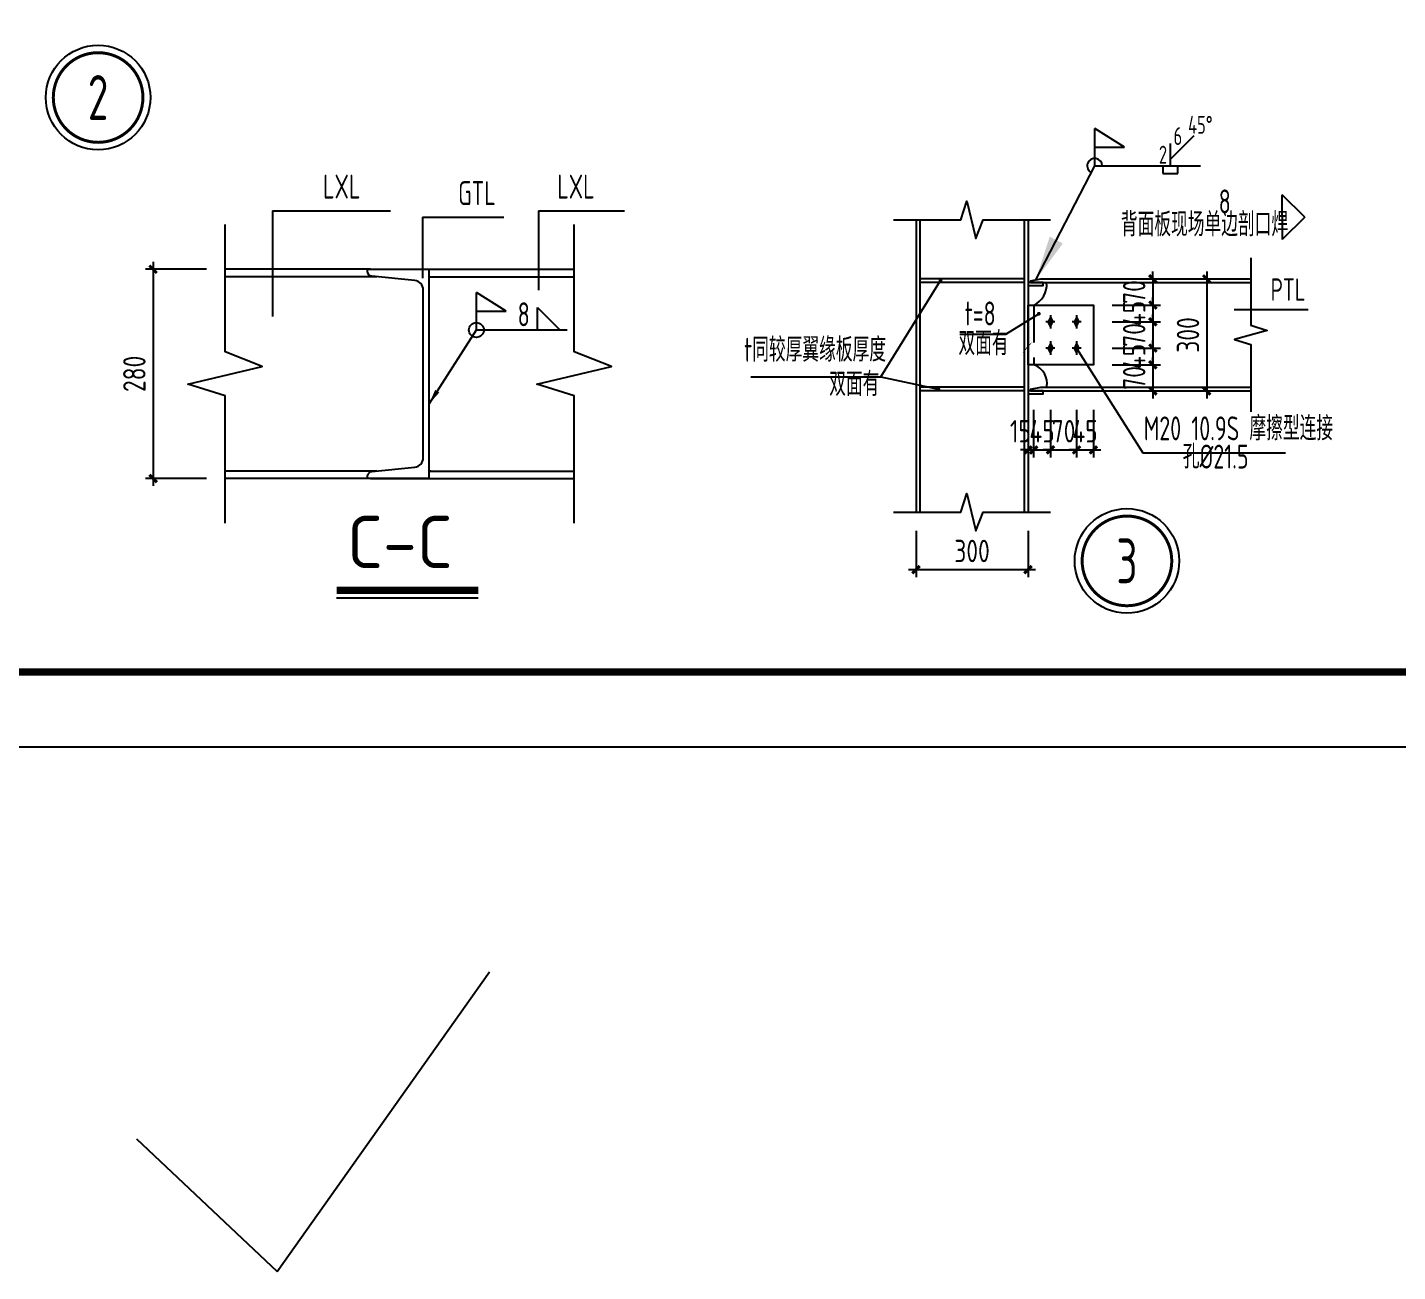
# Model space of a CAD drawing. Extents: x 180850 to 1399066, y 48356 to 327880.
# Drawn here: x 564590 to 573762, y 109975 to 118300 of the extents above; entities that cross this region are included whole.
import ezdxf
from ezdxf.enums import TextEntityAlignment as Align

# ---------------------------------------------------------------- set-up
doc = ezdxf.new("R2010")
doc.units = 0
doc.header["$LTSCALE"] = 1000
doc.linetypes.add('DASH', pattern=[0.35, 0.25, -0.1])
for name, color, linetype in [('AXIS', 3, 'Continuous'), ('BOLT', 251, 'Continuous'), ('GL', 150, 'Continuous'), ('GZ', 50, 'Continuous'), ('NUM', 7, 'Continuous'), ('PUB_TITLE', 4, 'Continuous'), ('PZ', 202, 'Continuous'), ('STPM_RBEAM_NUM', 7, 'Continuous'), ('TEXT', 7, 'Continuous'), ('THIN', 7, 'Continuous'), ('WELD', 7, 'Continuous'), ('YCX', 90, 'Continuous'), ('型钢', 6, 'Continuous'), ('引出线', 3, 'Continuous')]:
    doc.layers.add(name, color=color, linetype=linetype)
doc.styles.get("Standard").update_dxf_attribs({"font": 'gbenor.shx', "bigfont": 'gbcbig.shx'})
doc.styles.add('TSSD_Dimension', font='Tssdeng.shx', dxfattribs={"width": 0.8, "bigfont": 'hztxt.shx'})
doc.styles.add('TSSD_Label', font='tssdeng.shx', dxfattribs={"width": 0.7, "bigfont": 'hztxt.shx'})
doc.styles.add('TSSD_Norm', font='tssdeng.shx', dxfattribs={"bigfont": 'hztxt.shx'})
doc.styles.add('TSSD_Num', font='Tssdeng.shx', dxfattribs={"width": 0.7, "bigfont": 'hztxt.shx'})
doc.dimstyles.new('TSSD_10_50', dxfattribs={"dimtxt": 150, "dimasz": 50, "dimexe": 50, "dimexo": 125, "dimgap": 50, "dimtad": 1, "dimdec": 0, "dimlfac": 0.2, "dimzin": 0, "dimdsep": 46, "dimtxsty": 'TSSD_Dimension', "dimblk": 'ARCHTICK', "dimcen": 0, "dimdle": 50, "dimclrt": 7, "dimadec": 0, "dimazin": 0, "dimtfac": 1, "dimtdec": 0, "dimtix": 1, "dimtmove": 2, "dimatfit": 3, "dimfxl": 1, "dimtolj": 1, "dimtzin": 0, "dimarcsym": 0})
doc.dimstyles.new('TSSD_20_50', dxfattribs={"dimtxt": 150, "dimasz": 50, "dimexe": 50, "dimexo": 125, "dimgap": 50, "dimtad": 1, "dimdec": 0, "dimlfac": 0.4, "dimzin": 0, "dimdsep": 46, "dimtxsty": 'TSSD_Dimension', "dimblk": 'ARCHTICK', "dimblk1": 'ARCHTICK', "dimblk2": 'ARCHTICK', "dimcen": 0, "dimdle": 50, "dimclrt": 7, "dimadec": 0, "dimazin": 0, "dimtfac": 1, "dimtdec": 0, "dimtix": 1, "dimtmove": 2, "dimatfit": 3, "dimfxl": 1, "dimtolj": 1, "dimtzin": 0, "dimarcsym": 0})
doc.dimstyles.new('TSSD_LEADER_STYLE_100.0', dxfattribs={"dimtxt": 300, "dimasz": 100, "dimexe": 100, "dimexo": 250, "dimgap": 0.09, "dimtad": 0, "dimtih": 1, "dimtoh": 1, "dimdec": 4, "dimzin": 0, "dimdsep": 46, "dimtxsty": 'Standard', "dimcen": 0.09, "dimdle": 100, "dimclrt": 7, "dimadec": 0, "dimazin": 0, "dimtfac": 1, "dimtdec": 4, "dimtofl": 0, "dimtmove": 0, "dimatfit": 3, "dimfxl": 1, "dimtolj": 1, "dimtzin": 0, "dimarcsym": 0})
doc.dimstyles.new('TSSD_LEADER_STYLE_300.0', dxfattribs={"dimtxt": 0.18, "dimasz": 300, "dimexe": 0.18, "dimexo": 0.0625, "dimgap": 0.09, "dimtad": 0, "dimtih": 1, "dimtoh": 1, "dimdec": 4, "dimzin": 0, "dimdsep": 46, "dimtxsty": 'Standard', "dimcen": 0.09, "dimadec": 0, "dimazin": 0, "dimtfac": 1, "dimtdec": 4, "dimtofl": 0, "dimtmove": 0, "dimatfit": 3, "dimfxl": 1, "dimtolj": 1, "dimtzin": 0, "dimarcsym": 0})

# ---------------------------------------------------------------- blocks, each defined once
blk = doc.blocks.new('ts_idx2')
at = {"color": 0, "linetype": 'ByBlock', "lineweight": -2, "const_width": 0.0333}
blk.add_lwpolyline([(-0.5, 0, 1), (0.5, 0, 1)], format="xyb", close=True, dxfattribs=at)
at = {"color": 0, "linetype": 'ByBlock', "lineweight": -2}
blk.add_circle((0, 0), 0.583, dxfattribs=at)
at = {"color": 0, "linetype": 'ByBlock', "lineweight": -2, "style": 'TSSD_Num', "width": 0.7}
blk.add_attdef('A', text='', height=0.5, dxfattribs=at).set_placement((0, 0), align=Align.MIDDLE_CENTER)
blk = doc.blocks.new('_WELD001')
at = {"linetype": 'ByBlock'}
h = blk.add_hatch(color=0, dxfattribs=at)
h.paths.add_polyline_path([(0.8, 0.5), (0, 1), (0, 0.5)], flags=16)
edge = h.paths.add_edge_path()
edge.add_line((0.8, 0.5), (0, 1))
edge.add_line((0, 0.5), (0.8, 0.5))
edge.add_line((0, 0), (0, 1))
at = {"color": 0, "linetype": 'ByBlock'}
for p, q in [((0, 0), (0, 1)), ((0.8, 0.5), (0, 1)), ((0, 0.5), (0.8, 0.5))]:
    blk.add_line(p, q, dxfattribs=at)
blk = doc.blocks.new('_WELD003')
at = {"color": 0, "linetype": 'ByBlock'}
blk.add_circle((0, 0), 0.5, dxfattribs=at)
blk = doc.blocks.new('_WELD004')
at = {"color": 0, "linetype": 'ByBlock'}
for p, q in [((0, 1), (1, 0)), ((0, 0), (0, 1))]:
    blk.add_line(p, q, dxfattribs=at)
blk = doc.blocks.new('_ArchTick')
at = {"color": 0, "linetype": 'ByBlock', "const_width": 0.4}
blk.add_lwpolyline([(-0.5, -0.5), (0.5, 0.5)], dxfattribs=at)
blk = doc.blocks.new('*D1224')
at = {"layer": 'AXIS', "color": 0, "lineweight": -2, "transparency": 16777216}
for p, q in [((565787.6, 116681.9), (565380.8, 116681.9)), ((565430.8, 116731.9), (565430.8, 115231.9)), ((565787.6, 115281.9), (565380.8, 115281.9))]:
    blk.add_line(p, q, dxfattribs=at)
at = {"layer": 'Defpoints', "color": 0, "transparency": 16777216}
for p in [(565912.6, 116681.9), (565430.8, 115281.9), (565912.6, 115281.9)]:
    blk.add_point(p, dxfattribs=at)
at = {"layer": 'AXIS', "color": 0, "lineweight": -2, "transparency": 16777216, "xscale": 50, "yscale": 50, "zscale": 50}
for p, rotation in [((565430.8, 116681.9), 90), ((565430.8, 115281.9), 270)]:
    blk.add_blockref('_ArchTick', p, dxfattribs=dict(at, rotation=rotation))
at = {"layer": 'AXIS', "color": 7, "transparency": 16777216, "insert": (565305.8, 115981.9), "char_height": 150, "attachment_point": 5, "rotation": 90, "style": 'TSSD_Dimension'}
blk.add_mtext('\\A1;280', dxfattribs=at)
blk = doc.blocks.new('_WELD002')
at = {"color": 0, "linetype": 'ByBlock'}
for p, q in [((0.5, 1), (0, 1)), ((0.5, 0), (0.5, 1)), ((0, 0), (0.5, 0))]:
    blk.add_line(p, q, dxfattribs=at)
blk = doc.blocks.new('_WELD008')
at = {"color": 0, "linetype": 'ByBlock'}
for p, q in [((0, 0.3), (1.061, 1.361)), ((0, 0), (0, 1))]:
    blk.add_line(p, q, dxfattribs=at)
for tag, p in [('C', (1.286, 1.416)), ('B', (0.288, 0.856)), ('A', (-0.303, -0.009))]:
    blk.add_attdef(tag, text='', height=0.8, dxfattribs=at).set_placement(p, align=Align.CENTER)
blk = doc.blocks.new('*D1248')
at = {"layer": 'AXIS', "color": 0, "lineweight": -2, "transparency": 16777216}
for p, q in [((571825.7, 116617.4), (572533.9, 116617.4)), ((572483.9, 116667.4), (572483.9, 115817.4)), ((571825.7, 115867.4), (572533.9, 115867.4))]:
    blk.add_line(p, q, dxfattribs=at)
at = {"layer": 'Defpoints', "color": 0, "transparency": 16777216}
for p in [(571700.7, 116617.4), (571700.7, 115867.4), (572483.9, 115867.4)]:
    blk.add_point(p, dxfattribs=at)
at = {"layer": 'AXIS', "color": 0, "lineweight": -2, "transparency": 16777216, "xscale": 50, "yscale": 50, "zscale": 50}
for p, rotation in [((572483.9, 116617.4), 90), ((572483.9, 115867.4), 270)]:
    blk.add_blockref('_ArchTick', p, dxfattribs=dict(at, rotation=rotation))
at = {"layer": 'AXIS', "color": 7, "transparency": 16777216, "insert": (572358.9, 116242.4), "char_height": 150, "attachment_point": 5, "rotation": 90, "style": 'TSSD_Dimension'}
blk.add_mtext('\\A1;300', dxfattribs=at)
blk = doc.blocks.new('*D1249')
at = {"layer": 'AXIS', "color": 0, "lineweight": -2, "transparency": 16777216}
for p, q in [((571825.7, 116617.4), (572173.7, 116617.4)), ((572123.7, 116617.4), (572123.7, 116667.4)), ((572123.7, 116617.4), (572123.7, 116442.4)), ((571850.7, 116442.4), (572173.7, 116442.4)), ((572123.7, 116442.4), (572123.7, 116392.4))]:
    blk.add_line(p, q, dxfattribs=at)
at = {"layer": 'Defpoints', "color": 0, "transparency": 16777216}
for p in [(571700.7, 116617.4), (571725.7, 116442.4), (572123.7, 116442.4)]:
    blk.add_point(p, dxfattribs=at)
at = {"layer": 'AXIS', "color": 0, "lineweight": -2, "transparency": 16777216, "xscale": 50, "yscale": 50, "zscale": 50}
for p, rotation in [((572123.7, 116617.4), 270), ((572123.7, 116442.4), 90)]:
    blk.add_blockref('_ArchTick', p, dxfattribs=dict(at, rotation=rotation))
at = {"layer": 'AXIS', "color": 7, "transparency": 16777216, "insert": (571998.7, 116529.9), "char_height": 150, "attachment_point": 5, "rotation": 90, "style": 'TSSD_Dimension'}
blk.add_mtext('\\A1;70', dxfattribs=at)
blk = doc.blocks.new('*D1250')
at = {"layer": 'AXIS', "color": 0, "lineweight": -2, "transparency": 16777216}
for p, q in [((571850.7, 116042.4), (572173.7, 116042.4)), ((572123.7, 116042.4), (572123.7, 116092.4)), ((572123.7, 116042.4), (572123.7, 115867.4)), ((571825.7, 115867.4), (572173.7, 115867.4)), ((572123.7, 115867.4), (572123.7, 115817.4))]:
    blk.add_line(p, q, dxfattribs=at)
at = {"layer": 'Defpoints', "color": 0, "transparency": 16777216}
for p in [(571725.7, 116042.4), (571700.7, 115867.4), (572123.7, 115867.4)]:
    blk.add_point(p, dxfattribs=at)
at = {"layer": 'AXIS', "color": 0, "lineweight": -2, "transparency": 16777216, "xscale": 50, "yscale": 50, "zscale": 50}
for p, rotation in [((572123.7, 116042.4), 270), ((572123.7, 115867.4), 90)]:
    blk.add_blockref('_ArchTick', p, dxfattribs=dict(at, rotation=rotation))
at = {"layer": 'AXIS', "color": 7, "transparency": 16777216, "insert": (571998.7, 115954.9), "char_height": 150, "attachment_point": 5, "rotation": 90, "style": 'TSSD_Dimension'}
blk.add_mtext('\\A1;70', dxfattribs=at)
blk = doc.blocks.new('*D1251')
at = {"layer": 'AXIS', "color": 0, "lineweight": -2, "transparency": 16777216}
for p, q in [((572123.7, 116442.4), (572123.7, 116492.4)), ((571850.7, 116442.4), (572173.7, 116442.4)), ((572123.7, 116442.4), (572123.7, 116329.9)), ((571850.7, 116329.9), (572173.7, 116329.9)), ((572123.7, 116329.9), (572123.7, 116279.9))]:
    blk.add_line(p, q, dxfattribs=at)
at = {"layer": 'Defpoints', "color": 0, "transparency": 16777216}
for p in [(571725.7, 116442.4), (571725.7, 116329.9), (572123.7, 116329.9)]:
    blk.add_point(p, dxfattribs=at)
at = {"layer": 'AXIS', "color": 0, "lineweight": -2, "transparency": 16777216, "xscale": 50, "yscale": 50, "zscale": 50}
for p, rotation in [((572123.7, 116442.4), 270), ((572123.7, 116329.9), 90)]:
    blk.add_blockref('_ArchTick', p, dxfattribs=dict(at, rotation=rotation))
at = {"layer": 'AXIS', "color": 7, "transparency": 16777216, "insert": (571998.7, 116386.1), "char_height": 150, "attachment_point": 5, "rotation": 90, "style": 'TSSD_Dimension'}
blk.add_mtext('\\A1;45', dxfattribs=at)
blk = doc.blocks.new('*D1252')
at = {"layer": 'AXIS', "color": 0, "lineweight": -2, "transparency": 16777216}
for p, q in [((571850.7, 116154.9), (572173.7, 116154.9)), ((572123.7, 116154.9), (572123.7, 116204.9)), ((572123.7, 116154.9), (572123.7, 116042.4)), ((571850.7, 116042.4), (572173.7, 116042.4)), ((572123.7, 116042.4), (572123.7, 115992.4))]:
    blk.add_line(p, q, dxfattribs=at)
at = {"layer": 'Defpoints', "color": 0, "transparency": 16777216}
for p in [(571725.7, 116154.9), (571725.7, 116042.4), (572123.7, 116042.4)]:
    blk.add_point(p, dxfattribs=at)
at = {"layer": 'AXIS', "color": 0, "lineweight": -2, "transparency": 16777216, "xscale": 50, "yscale": 50, "zscale": 50}
for p, rotation in [((572123.7, 116154.9), 270), ((572123.7, 116042.4), 90)]:
    blk.add_blockref('_ArchTick', p, dxfattribs=dict(at, rotation=rotation))
at = {"layer": 'AXIS', "color": 7, "transparency": 16777216, "insert": (571998.7, 116098.6), "char_height": 150, "attachment_point": 5, "rotation": 90, "style": 'TSSD_Dimension'}
blk.add_mtext('\\A1;45', dxfattribs=at)
blk = doc.blocks.new('*D1253')
at = {"layer": 'AXIS', "color": 0, "lineweight": -2, "transparency": 16777216}
for p, q in [((571850.7, 116329.9), (572173.7, 116329.9)), ((572123.7, 116329.9), (572123.7, 116379.9)), ((572123.7, 116329.9), (572123.7, 116154.9)), ((571850.7, 116154.9), (572173.7, 116154.9)), ((572123.7, 116154.9), (572123.7, 116104.9))]:
    blk.add_line(p, q, dxfattribs=at)
at = {"layer": 'Defpoints', "color": 0, "transparency": 16777216}
for p in [(571725.7, 116329.9), (571725.7, 116154.9), (572123.7, 116154.9)]:
    blk.add_point(p, dxfattribs=at)
at = {"layer": 'AXIS', "color": 0, "lineweight": -2, "transparency": 16777216, "xscale": 50, "yscale": 50, "zscale": 50}
for p, rotation in [((572123.7, 116329.9), 270), ((572123.7, 116154.9), 90)]:
    blk.add_blockref('_ArchTick', p, dxfattribs=dict(at, rotation=rotation))
at = {"layer": 'AXIS', "color": 7, "transparency": 16777216, "insert": (571998.7, 116242.4), "char_height": 150, "attachment_point": 5, "rotation": 90, "style": 'TSSD_Dimension'}
blk.add_mtext('\\A1;70', dxfattribs=at)
blk = doc.blocks.new('*D1254')
at = {"layer": 'AXIS', "color": 0, "lineweight": -2, "transparency": 16777216}
for p, q in [((571288.2, 115742.4), (571288.2, 115423)), ((571325.7, 115742.4), (571325.7, 115423)), ((571288.2, 115473), (571238.2, 115473)), ((571288.2, 115473), (571325.7, 115473)), ((571325.7, 115473), (571375.7, 115473))]:
    blk.add_line(p, q, dxfattribs=at)
at = {"layer": 'Defpoints', "color": 0, "transparency": 16777216}
for p in [(571288.2, 115867.4), (571325.7, 115867.4), (571325.7, 115473)]:
    blk.add_point(p, dxfattribs=at)
at = {"layer": 'AXIS', "color": 0, "lineweight": -2, "transparency": 16777216, "xscale": 50, "yscale": 50, "zscale": 50}
blk.add_blockref('_ArchTick', (571288.2, 115473), dxfattribs=at)
at = {"layer": 'AXIS', "color": 0, "lineweight": -2, "transparency": 16777216, "xscale": 50, "yscale": 50, "zscale": 50, "rotation": 180}
blk.add_blockref('_ArchTick', (571325.7, 115473), dxfattribs=at)
at = {"layer": 'AXIS', "color": 7, "transparency": 16777216, "insert": (571236.7, 115598), "char_height": 150, "attachment_point": 5, "style": 'TSSD_Dimension'}
blk.add_mtext('\\A1;15', dxfattribs=at)
blk = doc.blocks.new('*D1255')
at = {"layer": 'AXIS', "color": 0, "lineweight": -2, "transparency": 16777216}
for p, q in [((571325.7, 115742.4), (571325.7, 115423)), ((571438.2, 115742.4), (571438.2, 115423)), ((571325.7, 115473), (571275.7, 115473)), ((571325.7, 115473), (571438.2, 115473)), ((571438.2, 115473), (571488.2, 115473))]:
    blk.add_line(p, q, dxfattribs=at)
at = {"layer": 'Defpoints', "color": 0, "transparency": 16777216}
for p in [(571325.7, 115867.4), (571438.2, 115867.4), (571438.2, 115473)]:
    blk.add_point(p, dxfattribs=at)
at = {"layer": 'AXIS', "color": 0, "lineweight": -2, "transparency": 16777216, "xscale": 50, "yscale": 50, "zscale": 50}
blk.add_blockref('_ArchTick', (571325.7, 115473), dxfattribs=at)
at = {"layer": 'AXIS', "color": 0, "lineweight": -2, "transparency": 16777216, "xscale": 50, "yscale": 50, "zscale": 50, "rotation": 180}
blk.add_blockref('_ArchTick', (571438.2, 115473), dxfattribs=at)
at = {"layer": 'AXIS', "color": 7, "transparency": 16777216, "insert": (571382, 115598), "char_height": 150, "attachment_point": 5, "style": 'TSSD_Dimension'}
blk.add_mtext('\\A1;45', dxfattribs=at)
blk = doc.blocks.new('*D1256')
at = {"layer": 'AXIS', "color": 0, "lineweight": -2, "transparency": 16777216}
for p, q in [((571613.2, 115742.4), (571613.2, 115423)), ((571725.7, 115742.4), (571725.7, 115423)), ((571613.2, 115473), (571563.2, 115473)), ((571613.2, 115473), (571725.7, 115473)), ((571725.7, 115473), (571775.7, 115473))]:
    blk.add_line(p, q, dxfattribs=at)
at = {"layer": 'Defpoints', "color": 0, "transparency": 16777216}
for p in [(571613.2, 115867.4), (571725.7, 115867.4), (571725.7, 115473)]:
    blk.add_point(p, dxfattribs=at)
at = {"layer": 'AXIS', "color": 0, "lineweight": -2, "transparency": 16777216, "xscale": 50, "yscale": 50, "zscale": 50}
blk.add_blockref('_ArchTick', (571613.2, 115473), dxfattribs=at)
at = {"layer": 'AXIS', "color": 0, "lineweight": -2, "transparency": 16777216, "xscale": 50, "yscale": 50, "zscale": 50, "rotation": 180}
blk.add_blockref('_ArchTick', (571725.7, 115473), dxfattribs=at)
at = {"layer": 'AXIS', "color": 7, "transparency": 16777216, "insert": (571669.5, 115598), "char_height": 150, "attachment_point": 5, "style": 'TSSD_Dimension'}
blk.add_mtext('\\A1;45', dxfattribs=at)
blk = doc.blocks.new('*D1257')
at = {"layer": 'AXIS', "color": 0, "lineweight": -2, "transparency": 16777216}
for p, q in [((571438.2, 115742.4), (571438.2, 115423)), ((571613.2, 115742.4), (571613.2, 115423)), ((571438.2, 115473), (571388.2, 115473)), ((571438.2, 115473), (571613.2, 115473)), ((571613.2, 115473), (571663.2, 115473))]:
    blk.add_line(p, q, dxfattribs=at)
at = {"layer": 'Defpoints', "color": 0, "transparency": 16777216}
for p in [(571438.2, 115867.4), (571613.2, 115867.4), (571613.2, 115473)]:
    blk.add_point(p, dxfattribs=at)
at = {"layer": 'AXIS', "color": 0, "lineweight": -2, "transparency": 16777216, "xscale": 50, "yscale": 50, "zscale": 50}
blk.add_blockref('_ArchTick', (571438.2, 115473), dxfattribs=at)
at = {"layer": 'AXIS', "color": 0, "lineweight": -2, "transparency": 16777216, "xscale": 50, "yscale": 50, "zscale": 50, "rotation": 180}
blk.add_blockref('_ArchTick', (571613.2, 115473), dxfattribs=at)
at = {"layer": 'AXIS', "color": 7, "transparency": 16777216, "insert": (571525.7, 115598), "char_height": 150, "attachment_point": 5, "style": 'TSSD_Dimension'}
blk.add_mtext('\\A1;70', dxfattribs=at)
blk = doc.blocks.new('*D1258')
at = {"layer": 'AXIS', "color": 0, "lineweight": -2, "transparency": 16777216}
for p, q in [((570538.2, 114932.3), (570538.2, 114621.8)), ((571288.2, 114932.3), (571288.2, 114621.8)), ((570488.2, 114671.8), (571338.2, 114671.8))]:
    blk.add_line(p, q, dxfattribs=at)
at = {"layer": 'Defpoints', "color": 0, "transparency": 16777216}
for p in [(570538.2, 115057.3), (571288.2, 115057.3), (571288.2, 114671.8)]:
    blk.add_point(p, dxfattribs=at)
at = {"layer": 'AXIS', "color": 0, "lineweight": -2, "transparency": 16777216, "xscale": 50, "yscale": 50, "zscale": 50, "rotation": 180}
blk.add_blockref('_ArchTick', (570538.2, 114671.8), dxfattribs=at)
at = {"layer": 'AXIS', "color": 0, "lineweight": -2, "transparency": 16777216, "xscale": 50, "yscale": 50, "zscale": 50}
blk.add_blockref('_ArchTick', (571288.2, 114671.8), dxfattribs=at)
at = {"layer": 'AXIS', "color": 7, "transparency": 16777216, "insert": (570913.2, 114796.8), "char_height": 150, "attachment_point": 5, "style": 'TSSD_Dimension'}
blk.add_mtext('\\A1;300', dxfattribs=at)

msp = doc.modelspace()

# ---------------------------------------------------------------- hatches: boundary and pattern name
at = {"layer": 'BOLT'}
for points in [[(571438.23, 116359.86), (571453.23, 116329.86), (571438.23, 116299.86), (571423.23, 116329.86)], [(571613.23, 116359.86), (571628.23, 116329.86), (571613.23, 116299.86), (571598.23, 116329.86)], [(571438.23, 116184.86), (571453.23, 116154.86), (571438.23, 116124.86), (571423.23, 116154.86)], [(571613.23, 116184.86), (571628.23, 116154.86), (571613.23, 116124.86), (571598.23, 116154.86)]]:
    msp.add_hatch(color=256, dxfattribs=at).paths.add_polyline_path(points)

# ---------------------------------------------------------------- linework, layer by layer
for p, q in [((566261, 109975), (567683.5, 111981)), ((565319.5, 110864), (566261, 109975))]:
    msp.add_line(p, q)
for p, q in [((571468.23, 116329.86), (571408.23, 116329.86)), ((571438.23, 116359.86), (571423.23, 116329.86)), ((571438.23, 116299.86), (571423.23, 116329.86)), ((571438.23, 116374.86), (571438.23, 116284.86)), ((571438.23, 116359.86), (571453.23, 116329.86)), ((571438.23, 116299.86), (571453.23, 116329.86)), ((571643.23, 116329.86), (571583.23, 116329.86)), ((571613.23, 116359.86), (571598.23, 116329.86)), ((571613.23, 116299.86), (571598.23, 116329.86)), ((571613.23, 116374.86), (571613.23, 116284.86)), ((571613.23, 116359.86), (571628.23, 116329.86)), ((571613.23, 116299.86), (571628.23, 116329.86)), ((571468.23, 116154.86), (571408.23, 116154.86)), ((571438.23, 116184.86), (571423.23, 116154.86)), ((571438.23, 116124.86), (571423.23, 116154.86)), ((571438.23, 116199.86), (571438.23, 116109.86)), ((571438.23, 116184.86), (571453.23, 116154.86)), ((571438.23, 116124.86), (571453.23, 116154.86)), ((571643.23, 116154.86), (571583.23, 116154.86)), ((571613.23, 116184.86), (571598.23, 116154.86)), ((571613.23, 116124.86), (571598.23, 116154.86)), ((571613.23, 116199.86), (571613.23, 116109.86)), ((571613.23, 116184.86), (571628.23, 116154.86)), ((571613.23, 116124.86), (571628.23, 116154.86))]:
    msp.add_line(p, q, dxfattribs=at)
at = {"layer": 'GL'}
for p, q in [((566886.54, 116681.94), (565912.62, 116681.94)), ((567276.54, 116681.94), (568250.46, 116681.94)), ((566927.79, 116631.94), (565912.62, 116631.94)), ((567276.54, 116631.94), (568250.46, 116631.94)), ((571304.9, 116603.52), (571373.61, 116617.36)), ((571304.9, 116603.52), (571304.9, 116592.36)), ((571304.9, 116592.36), (572779.59, 116592.36)), ((571373.61, 116617.36), (572779.59, 116617.36)), ((571304.9, 115878.52), (571373.61, 115892.36)), ((571304.9, 115878.52), (571304.9, 115867.36)), ((571304.9, 115867.36), (572779.59, 115867.36)), ((571373.61, 115892.36), (572779.59, 115892.36)), ((566927.79, 115331.94), (565912.62, 115331.94)), ((567276.54, 115331.94), (568250.46, 115331.94)), ((567276.54, 115281.94), (565912.62, 115281.94)), ((566886.54, 115281.94), (568250.46, 115281.94))]:
    msp.add_line(p, q, dxfattribs=at)
at = {"layer": 'GL', "linetype": 'DASH'}
msp.add_line((571325.73, 116442.36), (571325.73, 116042.36), dxfattribs=at)
at = {"layer": 'GL'}
for points in [[(565912.62, 114981.94), (565912.62, 115281.94), (565912.62, 115833.94), (565662.62, 115913.94), (566161.99, 116032.26), (565912.62, 116129.94), (565912.62, 116681.94), (565912.62, 116981.94)], [(568250.46, 114981.94), (568250.46, 115281.94), (568250.46, 115833.94), (568000.46, 115913.94), (568499.84, 116032.26), (568250.46, 116129.94), (568250.46, 116681.94), (568250.46, 116981.94)], [(572779.59, 116757.36), (572779.59, 116307.36), (572889.59, 116272.36), (572669.59, 116212.36), (572779.59, 116177.36), (572779.59, 115727.36)]]:
    msp.add_lwpolyline(points, dxfattribs=at)
for points in [[(571288.23, 116592.36), (571288.23, 116572.36), (571388.23, 116572.36), (571388.23, 116592.36)], [(571288.23, 115867.36), (571288.23, 115847.36), (571388.23, 115847.36), (571388.23, 115867.36)]]:
    msp.add_lwpolyline(points, close=True, dxfattribs=at)
for centre, radius, start, end in [((571266.88, 116576.29), 146.29, 293.722129, 6.305252), ((571286.55, 115919.78), 128.69, 347.698271, 72.274347)]:
    msp.add_arc(centre, radius, start, end, dxfattribs=at)
at = {"layer": 'GZ'}
for p, q in [((570538.23, 117012.34), (570538.23, 115057.3)), ((570563.23, 117012.34), (570563.23, 115057.3)), ((571263.23, 117012.34), (571263.23, 115057.3)), ((571288.23, 117012.34), (571288.23, 115057.3)), ((571263.23, 116617.36), (570563.23, 116617.36)), ((571263.23, 116592.36), (570563.23, 116592.36)), ((571263.23, 115892.36), (570563.23, 115892.36)), ((571263.23, 115867.36), (570563.23, 115867.36))]:
    msp.add_line(p, q, dxfattribs=at)
for points in [[(570388.23, 117012.34), (570538.23, 117012.34), (570839.23, 117012.34), (570879.23, 117137.34), (570938.39, 116887.66), (570987.23, 117012.34), (571288.23, 117012.34), (571438.23, 117012.34)], [(570388.23, 115057.3), (570538.23, 115057.3), (570839.23, 115057.3), (570879.23, 115182.3), (570938.39, 114932.61), (570987.23, 115057.3), (571288.23, 115057.3), (571438.23, 115057.3)]]:
    msp.add_lwpolyline(points, dxfattribs=at)
at = {"layer": 'NUM', "const_width": 50}
msp.add_lwpolyline([(566659.61, 114533.95), (567607.3, 114533.95)], dxfattribs=at)
at = {"layer": 'PUB_TITLE'}
msp.add_lwpolyline([(552677.75, 113487.35), (582377.75, 113487.35), (582377.75, 134487.35), (552677.75, 134487.35)], close=True, dxfattribs=at)
at = {"layer": 'PUB_TITLE', "const_width": 50}
msp.add_lwpolyline([(553927.75, 113987.35), (581877.75, 113987.35), (581877.75, 133987.35), (553927.75, 133987.35)], close=True, dxfattribs=at)
at = {"layer": 'PZ'}
msp.add_lwpolyline([(571288.23, 116442.36), (571725.73, 116442.36), (571725.73, 116042.36), (571288.23, 116042.36)], close=True, dxfattribs=at)
at = {"layer": 'TEXT'}
for p, q in [((573140.15, 117030.78), (572990.15, 117180.78)), ((572990.15, 117030.78), (572990.15, 117180.78)), ((573140.15, 117030.78), (572990.15, 116880.78)), ((572990.15, 117030.78), (572990.15, 116880.78))]:
    msp.add_line(p, q, dxfattribs=at)
at = {"layer": 'THIN'}
msp.add_lwpolyline([(571287.07, 116172.5, 0, 50, 0), (571396.11, 116286.55, 0, 0, 0), (572039.42, 117030.78, 0, 0, 0), (573190.15, 117030.78, 0, 0, 0)], format="xyseb", dxfattribs=at)
msp.add_lwpolyline([(566659.61, 114483.95), (567607.3, 114483.95)], dxfattribs=at)
at = {"layer": 'WELD'}
for p, q in [((571734.16, 117373.37), (572441.43, 117373.37)), ((567595.21, 116275.51), (568203.32, 116275.51))]:
    msp.add_line(p, q, dxfattribs=at)
msp.add_arc((571734.16, 117373.37), 50, 0, 243.380567, dxfattribs=at)
at = {"layer": 'YCX'}
for p, q in [((570303.34, 115962.14), (570702.27, 116606.22)), ((572668.8, 116412.97), (573163.96, 116412.97)), ((571138.46, 116246.67), (571360.28, 116384.37)), ((570830.37, 116246.67), (571138.46, 116246.67)), ((571613.23, 116154.86), (572056.45, 115453.48)), ((569433.12, 115962.14), (570303.34, 115962.14)), ((570303.34, 115962.14), (570687.65, 115879.08)), ((572056.45, 115453.48), (573011.77, 115453.48))]:
    msp.add_line(p, q, dxfattribs=at)
at = {"layer": 'YCX', "const_width": 12.5}
for points in [[(570696.02, 116606.22, 1), (570708.52, 116606.22, 1)], [(571354.03, 116384.37, 1), (571366.53, 116384.37, 1)], [(570681.4, 115879.08, 1), (570693.9, 115879.08, 1)]]:
    msp.add_lwpolyline(points, format="xyb", close=True, dxfattribs=at)
at = {"layer": '型钢'}
msp.add_line((567289.33, 115331.94), (567276.54, 115331.94), dxfattribs=at)
msp.add_lwpolyline([(567276.54, 115981.94), (567276.54, 115281.94), (566866.54, 115281.94), (566866.54, 115297.54, -0.3853136), (566894.68, 115328.63), (567182.76, 115357.44, 0.3853136), (567239.04, 115419.63), (567239.04, 116544.26, 0.3853136), (567182.76, 116606.45), (566894.68, 116635.25, -0.3853136), (566866.54, 116666.35), (566866.54, 116681.94), (567276.54, 116681.94)], format="xyb", close=True, dxfattribs=at)
at = {"layer": '引出线'}
for p, q in [((566230.61, 117073.62), (567019.42, 117073.62)), ((566230.61, 117073.62), (566230.61, 116366.3)), ((568011.54, 117073.62), (568011.54, 116541.42)), ((568011.54, 117073.62), (568587.43, 117073.62)), ((567233.45, 117029.6), (567779.25, 117029.6)), ((567233.45, 117029.6), (567233.45, 116621.85))]:
    msp.add_line(p, q, dxfattribs=at)

# ---------------------------------------------------------------- block references
at = {"layer": 'THIN'}
ref = msp.add_blockref('ts_idx2', (565063.05, 117831.1), dxfattribs=dict(at, xscale=600, yscale=600, zscale=600))
ref.add_attrib('1', '2', dxfattribs={"height": 300, "style": 'TSSD_Num', "width": 0.7}).set_placement((565063.05, 117831.1), align=Align.MIDDLE_CENTER)
ref = msp.add_blockref('ts_idx2', (571950.2, 114730.35), dxfattribs=dict(at, xscale=600, yscale=600, zscale=600))
ref.add_attrib('1', '3', dxfattribs={"height": 300, "style": 'TSSD_Num', "width": 0.7}).set_placement((571950.2, 114730.35), align=Align.MIDDLE_CENTER)
at = {"layer": 'WELD'}
ref = msp.add_blockref('_WELD008', (572241.43, 117373.37), dxfattribs=dict(at, xscale=149.9999999999999, yscale=149.9999999999999, zscale=149.9999999999999))
ref.add_attrib('6', '6', dxfattribs={"height": 120, "style": 'TSSD_Label', "width": 0.7}).set_placement((572291.43, 117573.37), align=Align.MIDDLE_CENTER)
ref.add_attrib('2', '2', dxfattribs={"height": 120, "style": 'TSSD_Label', "width": 0.7}).set_placement((572191.43, 117448.37), align=Align.MIDDLE_CENTER)
ref.add_attrib('45%%d', '45%%d', dxfattribs={"height": 120, "style": 'TSSD_Label', "width": 0.7}).set_placement((572441.43, 117648.37), align=Align.MIDDLE_CENTER)
for name, p, xscale, yscale, zscale in [('_WELD001', (571734.16, 117373.37), 249.9999999999998, 249.9999999999998, 249.9999999999998), ('_WELD001', (567595.21, 116275.51), 250, 250, 250), ('_WELD004', (568003.32, 116275.51), 150, 150, 150), ('_WELD003', (567595.21, 116275.51), 100, 100, 100)]:
    msp.add_blockref(name, p, dxfattribs=dict(at, xscale=xscale, yscale=yscale, zscale=zscale))
at = {"layer": 'WELD', "xscale": 99.99999999999991, "yscale": 99.99999999999991, "zscale": 99.99999999999991, "rotation": 270}
msp.add_blockref('_WELD002', (572191.43, 117373.37), dxfattribs=at)

# ---------------------------------------------------------------- texts
at = {"layer": 'STPM_RBEAM_NUM', "style": 'TSSD_Label', "width": 0.7}
for s, height, p in [('LXL', 160, (566693.56, 117107.27)), ('LXL', 160, (568261.57, 117107.27)), ('GTL', 160, (567599.05, 117063.25)), ('背面板现场单边剖口焊', 160, (572469.29, 116854.27)), ('PTL', 150, (573028.49, 116425.9)), ('t=8', 160, (570967.64, 116258.08)), ('t同较厚翼缘板厚度', 160, (569862.31, 116015.52)), ('双面有', 160, (570990.08, 116058.67)), ('双面有', 160, (570124.91, 115785.79)), ('M20 10.9S 摩擦型连接', 160, (572696.38, 115489.31)), ('孔%%c21.5', 160, (572544.01, 115300.56))]:
    msp.add_text(s, height=height, dxfattribs=at).set_placement(p, align=Align.BOTTOM_CENTER)
for p in [(572564.48, 117055.78), (567871.78, 116300.51)]:
    msp.add_text('8', height=160, dxfattribs=at).set_placement(p)
at = {"layer": 'TEXT', "style": 'TSSD_Norm'}
msp.add_text('C-C', height=350, dxfattribs=at).set_placement((566729.61, 114577.03), align=Align.BOTTOM_LEFT)

# ---------------------------------------------------------------- dimensions: what is measured, and where the dimension line sits
at = {"layer": 'AXIS'}
for base, p1, p2, dimstyle, picture, middle in [((565430.78, 115281.94), (565912.62, 116681.94), (565912.62, 115281.94), 'TSSD_10_50', '*D1224', (565305.78, 115981.94)), ((572483.89, 115867.36), (571700.73, 116617.36), (571700.73, 115867.36), 'TSSD_20_50', '*D1248', (572358.89, 116242.36)), ((572123.75, 116442.36), (571700.73, 116617.36), (571725.73, 116442.36), 'TSSD_20_50', '*D1249', (571998.75, 116529.86)), ((572123.75, 116329.86), (571725.73, 116442.36), (571725.73, 116329.86), 'TSSD_20_50', '*D1251', (571998.75, 116386.11)), ((572123.75, 116154.86), (571725.73, 116329.86), (571725.73, 116154.86), 'TSSD_20_50', '*D1253', (571998.75, 116242.36)), ((572123.75, 116042.36), (571725.73, 116154.86), (571725.73, 116042.36), 'TSSD_20_50', '*D1252', (571998.75, 116098.61)), ((572123.75, 115867.36), (571725.73, 116042.36), (571700.73, 115867.36), 'TSSD_20_50', '*D1250', (571998.75, 115954.86))]:
    dim = msp.add_linear_dim(base=base, p1=p1, p2=p2, angle=90, dimstyle=dimstyle, dxfattribs=at)
    dim.commit()
    dim.dimension.update_dxf_attribs({"geometry": picture, "text_midpoint": middle})
dim = msp.add_linear_dim(base=(571325.73, 115472.96), p1=(571288.23, 115867.36), p2=(571325.73, 115867.36), dimstyle='TSSD_20_50', dxfattribs=at)
dim.commit()
dim.dimension.update_dxf_attribs({"geometry": '*D1254', "text_midpoint": (571236.7, 115597.96), "dimtype": 160})
for base, p1, p2, picture, middle in [((571438.23, 115472.96), (571325.73, 115867.36), (571438.23, 115867.36), '*D1255', (571381.98, 115597.96)), ((571613.23, 115472.96), (571438.23, 115867.36), (571613.23, 115867.36), '*D1257', (571525.73, 115597.96)), ((571725.73, 115472.96), (571613.23, 115867.36), (571725.73, 115867.36), '*D1256', (571669.48, 115597.96)), ((571288.23, 114671.81), (570538.23, 115057.3), (571288.23, 115057.3), '*D1258', (570913.23, 114796.81))]:
    dim = msp.add_linear_dim(base=base, p1=p1, p2=p2, dimstyle='TSSD_20_50', dxfattribs=at)
    dim.commit()
    dim.dimension.update_dxf_attribs({"geometry": picture, "text_midpoint": middle})

# ---------------------------------------------------------------- leaders
at = {"layer": 'WELD'}
for points, dimstyle in [([(571339.25, 116610.44), (571734.16, 117373.37)], 'TSSD_LEADER_STYLE_300.0'), ([(567279.04, 115781.7), (567595.21, 116275.51)], 'TSSD_LEADER_STYLE_100.0')]:
    msp.add_leader(points, dimstyle=dimstyle, dxfattribs=at)

doc.saveas('drawing.dxf')
